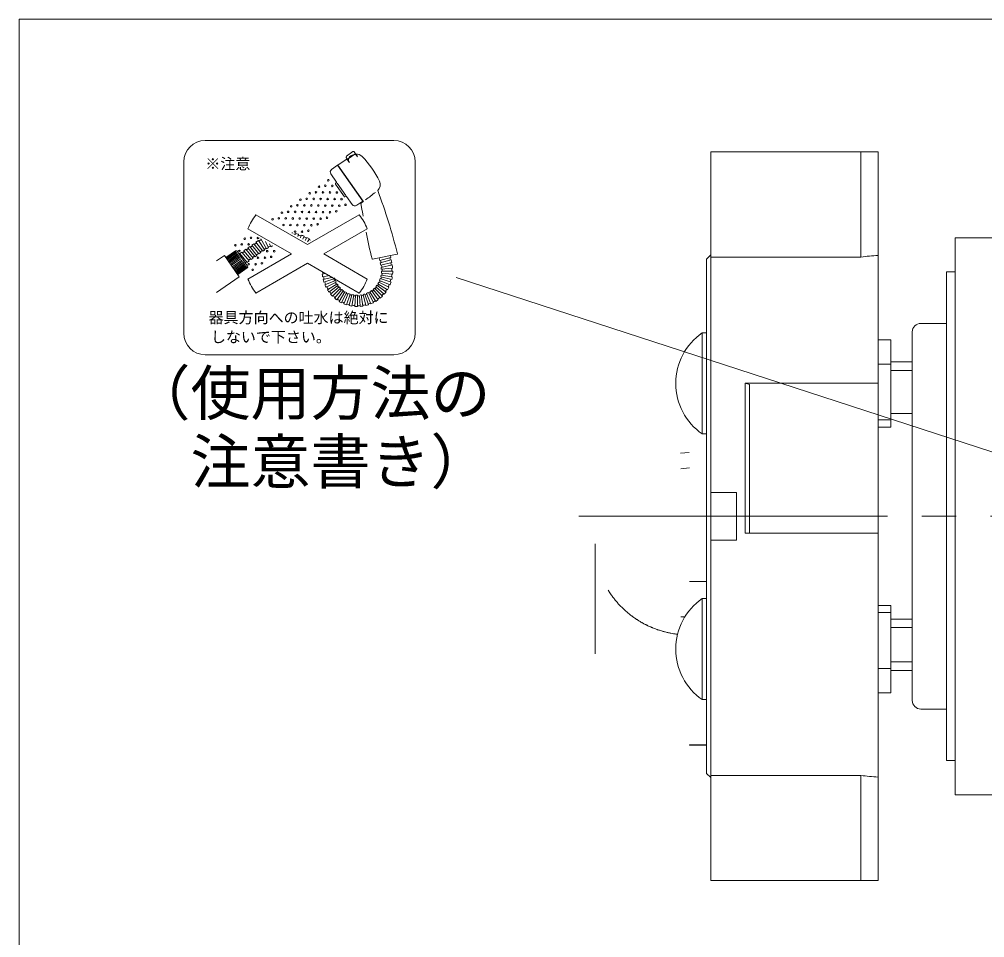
# Model space of a CAD drawing. Units: millimetres, scale not verified. Extents: x -373 to 395, y -278 to 275.
# Drawn here: x -373 to -260.4, y 167.9 to 275 of the extents above; entities that cross this region are included whole.
import ezdxf
from ezdxf.enums import TextEntityAlignment as Align

# ---------------------------------------------------------------- set-up
doc = ezdxf.new("R2010")
doc.units = ezdxf.units.MM
doc.header["$LTSCALE"] = 4
doc.linetypes.add('USER2', pattern=[12, 9, -1, 1, -1])
for name, color, linetype, lineweight in [('0-1_1', 7, 'Continuous', 18), ('0-2_2', 7, 'Continuous', 18), ('0-4_4', 7, 'Continuous', 18)]:
    doc.layers.add(name, color=color, linetype=linetype, lineweight=lineweight)
doc.styles.add('ＭＳ ゴシック', font='')
doc.styles.get('ＭＳ ゴシック').set_extended_font_data('MS Gothic')

msp = doc.modelspace()

# ---------------------------------------------------------------- linework, layer by layer
at = {"layer": '0-1_1'}
msp.add_line((-373.022, 275.029), (394.982, 275.029), dxfattribs=at)
msp.add_lwpolyline([(-373.022, 275.029), (-373.022, -277.972), (394.982, -277.972), (394.982, 275.029)], dxfattribs=at)
at = {"layer": '0-2_2'}
for p, q in [((-292.347, 259.551), (-292.347, 247.287)), ((-274.847, 247.287), (-274.847, 259.551)), ((-272.847, 259.551), (-272.847, 174.551)), ((-254.847, 249.551), (-263.847, 249.551)), ((-263.847, 249.551), (-263.847, 184.551)), ((-292.347, 247.551), (-292.847, 247.051)), ((-292.847, 187.051), (-292.847, 247.051)), ((-292.347, 247.287), (-292.347, 219.825)), ((-292.347, 247.287), (-274.847, 247.287)), ((-264.847, 239.551), (-267.847, 239.551)), ((-292.847, 238.451), (-293.347, 238.451)), ((-272.847, 237.651), (-271.347, 237.651)), ((-271.347, 227.451), (-271.347, 237.651)), ((-268.847, 195.551), (-268.847, 238.551)), ((-272.847, 234.801), (-271.347, 234.801)), ((-271.347, 235.051), (-268.847, 235.051)), ((-271.347, 234.051), (-268.847, 234.051)), ((-288.347, 232.574), (-272.847, 232.574)), ((-287.847, 232.44), (-287.847, 215.06)), ((-271.347, 229.051), (-268.847, 229.051)), ((-272.847, 228.301), (-271.347, 228.301)), ((-272.847, 227.451), (-271.347, 227.451)), ((-294.885, 224.497), (-295.893, 224.413)), ((-294.847, 222.686), (-295.847, 222.588)), ((-292.347, 219.825), (-289.347, 219.825)), ((-292.347, 218.982), (-292.347, 219.825)), ((-289.347, 218.982), (-289.347, 219.825)), ((-292.347, 215.119), (-292.347, 218.982)), ((-289.347, 215.119), (-289.347, 218.982)), ((-292.347, 214.276), (-292.347, 215.119)), ((-289.347, 214.276), (-289.347, 215.119)), ((-289.347, 214.276), (-292.347, 214.276)), ((-292.347, 214.276), (-292.347, 186.814)), ((-272.847, 215.06), (-288.347, 215.06)), ((-305.847, 213.819), (-305.847, 201.007)), ((-294.847, 209.442), (-292.847, 209.442)), ((-292.847, 207.451), (-293.347, 207.451)), ((-272.847, 206.651), (-271.347, 206.651)), ((-271.347, 196.451), (-271.347, 206.651)), ((-272.847, 205.801), (-271.347, 205.801)), ((-271.347, 205.051), (-268.847, 205.051)), ((-271.347, 204.051), (-268.847, 204.051)), ((-271.347, 200.051), (-268.847, 200.051)), ((-272.847, 199.301), (-271.347, 199.301)), ((-271.347, 199.051), (-268.847, 199.051)), ((-272.847, 196.451), (-271.347, 196.451)), ((-267.847, 194.551), (-264.847, 194.551)), ((-294.847, 190.382), (-292.847, 190.382)), ((-264.847, 188.551), (-263.847, 188.551)), ((-292.847, 187.051), (-292.347, 186.551)), ((-274.847, 186.814), (-292.347, 186.814)), ((-292.347, 174.551), (-292.347, 186.814)), ((-274.847, 174.551), (-274.847, 186.814)), ((-263.847, 184.551), (-254.847, 184.551)), ((-292.347, 174.551), (-274.847, 174.551)), ((-272.847, 174.551), (-274.847, 174.551))]:
    msp.add_line(p, q, dxfattribs=at)
at = {"layer": '0-2_2', "linetype": 'USER2'}
msp.add_line((-307.734, 217.051), (-136.182, 217.051), dxfattribs=at)
at = {"layer": '0-2_2'}
for points in [[(-292.347, 259.551), (-274.847, 259.551), (-272.847, 259.551)], [(-264.847, 188.551), (-264.847, 245.551), (-263.847, 245.551)], [(-292.847, 226.651), (-293.347, 226.651), (-293.347, 238.451)], [(-288.347, 215.06), (-288.347, 232.574), (-287.847, 232.44)], [(-302.588, 206.27), (-302.671, 206.35), (-302.751, 206.43), (-302.831, 206.511), (-302.911, 206.592), (-302.989, 206.675), (-303.066, 206.758), (-303.143, 206.842), (-303.217, 206.926), (-303.291, 207.01), (-303.364, 207.096), (-303.436, 207.182), (-303.508, 207.269), (-303.578, 207.356), (-303.647, 207.443), (-303.714, 207.531), (-303.781, 207.62), (-303.847, 207.709), (-303.911, 207.799), (-303.975, 207.89), (-304.048, 207.999), (-304.121, 208.108), (-304.192, 208.218), (-304.262, 208.328), (-304.332, 208.439)], [(-292.847, 195.651), (-293.347, 195.651), (-293.347, 207.451)], [(-299.527, 204.204), (-299.686, 204.277), (-299.738, 204.302), (-299.791, 204.327), (-299.843, 204.353), (-299.895, 204.379), (-299.947, 204.405), (-299.999, 204.431), (-300.154, 204.512), (-300.308, 204.596), (-300.359, 204.624), (-300.41, 204.653), (-300.46, 204.682), (-300.511, 204.711), (-300.561, 204.74), (-300.611, 204.77), (-300.761, 204.86), (-300.909, 204.953), (-300.958, 204.984), (-301.007, 205.016), (-301.055, 205.048), (-301.104, 205.08), (-301.152, 205.112), (-301.2, 205.145), (-301.343, 205.245), (-301.484, 205.346), (-301.531, 205.381), (-301.578, 205.415), (-301.624, 205.45), (-301.716, 205.52), (-301.807, 205.591), (-301.897, 205.663), (-301.987, 205.736), (-302.076, 205.81), (-302.163, 205.885), (-302.25, 205.96), (-302.336, 206.037), (-302.421, 206.114), (-302.505, 206.192), (-302.588, 206.27)], [(-295.847, 205.309), (-295.837, 205.308), (-295.828, 205.308), (-295.819, 205.307), (-295.791, 205.306), (-295.782, 205.305), (-295.773, 205.305), (-295.764, 205.304), (-295.754, 205.304), (-295.745, 205.303), (-295.736, 205.303), (-295.708, 205.302), (-295.699, 205.301), (-295.69, 205.301), (-295.68, 205.3), (-295.671, 205.3), (-295.662, 205.3), (-295.653, 205.299), (-295.625, 205.298), (-295.616, 205.298), (-295.607, 205.298), (-295.597, 205.297), (-295.588, 205.297), (-295.579, 205.297), (-295.57, 205.296), (-295.542, 205.295), (-295.533, 205.295), (-295.523, 205.295), (-295.514, 205.295), (-295.505, 205.294), (-295.496, 205.294), (-295.486, 205.294), (-295.459, 205.293), (-295.449, 205.293), (-295.44, 205.293), (-295.431, 205.293), (-295.421, 205.293), (-295.411, 205.293), (-295.402, 205.292), (-295.392, 205.292)], [(-296.235, 203.281), (-296.289, 203.287), (-296.344, 203.294), (-296.398, 203.301), (-296.452, 203.308), (-296.507, 203.316), (-296.561, 203.324), (-296.636, 203.335), (-296.71, 203.347), (-296.785, 203.359), (-297.007, 203.4), (-297.082, 203.415), (-297.155, 203.43), (-297.229, 203.446), (-297.304, 203.462), (-297.378, 203.479), (-297.453, 203.496), (-297.675, 203.551), (-297.749, 203.57), (-297.822, 203.59), (-297.896, 203.61), (-297.97, 203.631), (-298.044, 203.652), (-298.118, 203.674), (-298.338, 203.743), (-298.411, 203.767), (-298.484, 203.791), (-298.557, 203.816), (-298.611, 203.835), (-298.666, 203.855), (-298.721, 203.875), (-298.884, 203.935), (-299.046, 203.998), (-299.1, 204.02), (-299.153, 204.042), (-299.207, 204.064), (-299.261, 204.087), (-299.314, 204.11), (-299.368, 204.133), (-299.527, 204.204)], [(-294.847, 190.382), (-294.847, 190.348), (-292.847, 190.348)]]:
    msp.add_lwpolyline(points, dxfattribs=at)
for centre, radius, start, end in [((-270.847, 217.051), 30.5, 93.7598, 97.53591), ((-267.847, 238.551), 1, 90, 180), ((-289.282, 232.551), 7.165, 124.563, 235.437), ((-289.282, 201.551), 7.165, 124.563, 235.437), ((-267.847, 195.551), 1, 180, 270), ((-270.847, 217.051), 30.5, 262.46409, 266.2402)]:
    msp.add_arc(centre, radius, start, end, dxfattribs=at)
at = {"layer": '0-4_4'}
for p, q in [((-351.341, 260.895), (-329.341, 260.895)), ((-334.098, 259.592), (-334.872, 259.05)), ((-333.883, 259.285), (-334.657, 258.743)), ((-333.561, 258.99), (-333.966, 259.568)), ((-333.609, 259.091), (-333.764, 259.312)), ((-353.841, 238.395), (-353.841, 258.395)), ((-336.584, 257.507), (-335.887, 257.995)), ((-335.887, 257.995), (-332.96, 253.815)), ((-335.832, 257.999), (-335.871, 257.972)), ((-335.848, 258.022), (-334.788, 258.765)), ((-335.848, 258.022), (-332.891, 253.799)), ((-334.895, 258.918), (-334.49, 258.34)), ((-334.803, 258.754), (-334.569, 258.419)), ((-326.841, 238.395), (-326.841, 258.395)), ((-336.677, 256.981), (-336.019, 256.041)), ((-336.143, 255.807), (-335.104, 254.323)), ((-336.138, 255.867), (-336.024, 255.981)), ((-335.941, 255.93), (-334.919, 254.471)), ((-335.046, 254.308), (-334.9, 254.376)), ((-334.841, 254.36), (-334.183, 253.42)), ((-333.657, 253.327), (-332.96, 253.815)), ((-333.195, 253.536), (-333.089, 253.112)), ((-332.895, 253.773), (-333.194, 253.536)), ((-332.976, 253.838), (-332.938, 253.865)), ((-345.415, 252.223), (-339.392, 248.746)), ((-339.392, 248.746), (-333.368, 252.223)), ((-346.36, 250.586), (-341.282, 247.654)), ((-341.146, 250.061), (-341.14, 250.1)), ((-340.831, 249.88), (-340.797, 250.038)), ((-337.502, 247.654), (-332.423, 250.586)), ((-345.604, 248.769), (-345.356, 248.942)), ((-345.413, 249.018), (-345.25, 249.132)), ((-344.617, 247.961), (-345.413, 249.018)), ((-344.397, 248.113), (-345.127, 249.216)), ((-345.076, 249.139), (-344.794, 249.336)), ((-344.17, 248.253), (-344.831, 249.399)), ((-343.934, 248.38), (-344.286, 249.086)), ((-340.529, 249.705), (-340.459, 249.955)), ((-340.236, 249.536), (-340.127, 249.852)), ((-339.95, 249.371), (-339.801, 249.729)), ((-339.668, 249.208), (-339.484, 249.586)), ((-339.387, 249.052), (-339.176, 249.424)), ((-348.926, 247.221), (-347.804, 248.007)), ((-348.872, 247.144), (-347.75, 247.93)), ((-348.818, 247.066), (-347.696, 247.852)), ((-348.764, 246.989), (-347.641, 247.775)), ((-347.607, 247.972), (-346.387, 246.231)), ((-347.29, 247.704), (-347.057, 247.867)), ((-346.223, 246.836), (-347.057, 247.867)), ((-346.998, 247.793), (-346.766, 247.956)), ((-346.825, 248.029), (-346.593, 248.192)), ((-345.991, 246.998), (-346.825, 248.029)), ((-345.758, 247.161), (-346.593, 248.192)), ((-346.533, 248.118), (-346.301, 248.281)), ((-346.361, 248.354), (-346.128, 248.517)), ((-345.526, 247.324), (-346.361, 248.354)), ((-345.294, 247.486), (-346.128, 248.517)), ((-346.069, 248.443), (-345.837, 248.606)), ((-345.896, 248.68), (-345.664, 248.842)), ((-345.062, 247.649), (-345.896, 248.68)), ((-344.829, 247.812), (-345.664, 248.842)), ((-345.062, 247.649), (-344.829, 247.812)), ((-344.889, 247.885), (-344.673, 248.036)), ((-344.617, 247.961), (-344.491, 248.048)), ((-343.691, 248.492), (-343.833, 248.824)), ((-343.442, 248.588), (-343.447, 248.602)), ((-349.103, 247.473), (-350.014, 246.834)), ((-349.103, 247.473), (-347.368, 244.996)), ((-348.693, 246.888), (-347.571, 247.674)), ((-348.623, 246.788), (-347.5, 247.574)), ((-348.552, 246.687), (-347.43, 247.473)), ((-348.466, 246.563), (-347.343, 247.349)), ((-348.379, 246.439), (-347.256, 247.225)), ((-348.292, 246.316), (-347.17, 247.101)), ((-348.178, 246.153), (-347.056, 246.939)), ((-348.092, 246.029), (-346.969, 246.815)), ((-348.005, 245.905), (-346.882, 246.691)), ((-347.322, 247.566), (-347.23, 247.63)), ((-346.455, 246.673), (-347.29, 247.704)), ((-346.672, 246.637), (-346.515, 246.747)), ((-346.455, 246.673), (-346.223, 246.836)), ((-346.36, 244.723), (-341.282, 247.654)), ((-346.282, 246.91), (-346.05, 247.072)), ((-345.991, 246.998), (-345.758, 247.161)), ((-345.818, 247.235), (-345.586, 247.397)), ((-345.526, 247.324), (-345.294, 247.486)), ((-345.353, 247.56), (-345.121, 247.723)), ((-337.502, 247.654), (-332.423, 244.723)), ((-331.834, 247.052), (-328.935, 247.616)), ((-331.034, 247.208), (-330.971, 246.884)), ((-330.971, 246.884), (-329.69, 247.227)), ((-329.636, 246.949), (-330.917, 246.606)), ((-330.879, 246.909), (-330.825, 246.63)), ((-330.863, 246.328), (-329.582, 246.671)), ((-329.781, 247.203), (-329.727, 246.925)), ((-329.735, 247.46), (-329.69, 247.227)), ((-329.673, 246.646), (-329.625, 246.399)), ((-329.636, 246.949), (-329.582, 246.671)), ((-347.918, 245.781), (-346.796, 246.567)), ((-347.848, 245.681), (-346.725, 246.467)), ((-347.777, 245.58), (-346.655, 246.366)), ((-347.707, 245.479), (-346.584, 246.265)), ((-347.653, 245.402), (-346.53, 246.188)), ((-347.598, 245.325), (-346.476, 246.111)), ((-347.544, 245.247), (-346.422, 246.033)), ((-330.917, 246.606), (-330.863, 246.328)), ((-330.812, 246.057), (-329.529, 246.4)), ((-330.79, 245.876), (-329.472, 245.991)), ((-330.78, 245.632), (-329.457, 245.632)), ((-330.771, 246.352), (-330.738, 246.183)), ((-347.368, 244.996), (-350.014, 243.143)), ((-337.687, 245.299), (-337.342, 245.366)), ((-337.637, 244.988), (-336.812, 245.119)), ((-337.574, 244.671), (-336.437, 244.944)), ((-337.486, 244.36), (-336.228, 244.769)), ((-337.374, 244.057), (-336.152, 244.564)), ((-330.992, 244.564), (-329.77, 244.057)), ((-330.916, 244.769), (-329.658, 244.36)), ((-330.857, 244.98), (-329.571, 244.671)), ((-330.814, 245.195), (-329.507, 244.988)), ((-330.788, 245.413), (-329.47, 245.309)), ((-253.847, 222.713), (-322.046, 244.914)), ((-337.239, 243.764), (-336.06, 244.364)), ((-337.081, 243.482), (-335.953, 244.173)), ((-336.902, 243.213), (-335.831, 243.991)), ((-336.702, 242.959), (-335.696, 243.819)), ((-336.482, 242.722), (-335.547, 243.658)), ((-336.245, 242.503), (-335.386, 243.509)), ((-335.991, 242.303), (-335.214, 243.373)), ((-331.931, 243.373), (-331.153, 242.303)), ((-331.759, 243.509), (-330.899, 242.503)), ((-331.598, 243.658), (-330.662, 242.722)), ((-331.449, 243.819), (-330.443, 242.959)), ((-331.313, 243.991), (-330.243, 243.213)), ((-331.191, 244.173), (-330.063, 243.482)), ((-331.084, 244.364), (-329.905, 243.764)), ((-335.723, 242.123), (-335.031, 243.251)), ((-335.441, 241.965), (-334.84, 243.144)), ((-335.147, 241.83), (-334.641, 243.052)), ((-334.844, 241.718), (-334.435, 242.976)), ((-334.533, 241.63), (-334.224, 242.917)), ((-334.216, 241.567), (-334.009, 242.874)), ((-333.895, 241.529), (-333.791, 242.848)), ((-333.572, 241.517), (-333.572, 242.84)), ((-333.347, 242.77), (-333.249, 241.529)), ((-333.135, 242.874), (-332.928, 241.567)), ((-332.92, 242.917), (-332.612, 241.63)), ((-332.709, 242.976), (-332.301, 241.718)), ((-332.504, 243.052), (-331.997, 241.83)), ((-332.305, 243.144), (-331.704, 241.965)), ((-332.113, 243.251), (-331.422, 242.123)), ((-351.341, 235.895), (-329.341, 235.895))]:
    msp.add_line(p, q, dxfattribs=at)
msp.add_lwpolyline([(-345.415, 243.086), (-339.392, 246.563), (-333.368, 243.086)], dxfattribs=at)
for centre in [(-337.327, 255.603), (-336.975, 256.253), (-336.514, 255.595), (-339.142, 254.736), (-338.411, 254.844), (-338.058, 255.494), (-337.598, 254.836), (-336.785, 254.829), (-335.972, 254.821), (-340.578, 253.326), (-340.226, 253.977), (-339.765, 253.319), (-339.494, 254.085), (-338.952, 253.311), (-338.681, 254.078), (-338.139, 253.303), (-337.869, 254.07), (-337.056, 254.062), (-336.243, 254.055), (-335.43, 254.047), (-334.969, 253.389), (-342.393, 252.459), (-341.662, 252.568), (-341.31, 253.218), (-340.849, 252.56), (-340.036, 252.552), (-339.223, 252.545), (-338.41, 252.537), (-337.597, 252.529), (-337.326, 253.296), (-336.784, 252.522), (-336.514, 253.288), (-336.053, 252.63), (-335.701, 253.281), (-343.477, 251.7), (-342.746, 251.809), (-341.933, 251.801), (-341.12, 251.793), (-340.307, 251.786), (-339.494, 251.778), (-338.681, 251.771), (-338.22, 251.113), (-337.868, 251.763), (-337.137, 251.871), (-342.203, 251.035), (-341.391, 251.027), (-340.849, 250.253), (-340.578, 251.019), (-340.036, 250.245), (-339.765, 251.012), (-339.304, 250.354), (-338.952, 251.004), (-346.728, 249.424), (-346.728, 249.424), (-345.997, 249.532), (-347.812, 248.665), (-347.351, 248.007), (-347.08, 248.773), (-346.268, 248.766), (-344.1, 247.976), (-343.287, 247.969), (-345.184, 247.217), (-344.723, 246.559), (-344.371, 247.21), (-343.639, 247.318), (-346.267, 246.459), (-345.807, 245.801), (-345.454, 246.451)]:
    msp.add_circle(centre, 0.0945, dxfattribs=at)
for centre, radius, start, end in [((-351.341, 258.395), 2.5, 90, 180), ((-329.341, 258.395), 2.5, 0, 90), ((-334.818, 258.972), 0.0945, 125, 215), ((-334.044, 259.514), 0.0945, 35, 125), ((-333.829, 259.207), 0.0945, 35, 125), ((-333.706, 258.369), 0.945, 43.89043, 93.52465), ((-341.197, 251.162), 11.34, 26.10956, 43.89043), ((-334.603, 258.665), 0.0945, 125, 215), ((-336.367, 257.198), 0.378, 125, 215), ((-336.104, 255.834), 0.0473, 135, 215), ((-336.057, 256.014), 0.0473, 315, 35), ((-331.863, 255.737), 0.945, 313.91005, 26.10956), ((-353.217, 282.27), 35, 306.04901, 308.39019), ((-395.064, 231.126), 68.193, 14.03349, 20.54371), ((-335.066, 254.351), 0.0473, 215, 295), ((-334.88, 254.333), 0.0473, 35, 115), ((-333.874, 253.637), 0.378, 215, 305), ((-332.907, 253.788), 0.0189, 308.33232, 35), ((-266.331, 263.386), 67.544, 188.74862, 189.66816), ((-339.392, 247.654), 7.56, 142.81924, 157.18076), ((-339.392, 247.654), 7.56, 22.81924, 37.18076), ((-341.982, 244.464), 5.698, 81.5, 82.47118), ((-341.982, 244.464), 5.698, 74.5, 78), ((-266.331, 263.386), 67.544, 191.26102, 193.96956), ((-345.184, 249.525), 0.0945, 103.04975, 16.95025), ((-341.982, 244.464), 5.698, 123.5, 125), ((-341.982, 244.464), 5.604, 78, 80.00615), ((-341.982, 244.464), 5.604, 71, 74.5), ((-341.982, 244.464), 5.698, 67.5, 71), ((-341.982, 244.464), 5.604, 64, 67.5), ((-341.982, 244.464), 5.698, 60.5, 64), ((-341.982, 244.464), 5.604, 58.51512, 60.5), ((-347.723, 247.891), 0.142, 35, 125), ((-341.982, 244.464), 4.375, 123.5, 125), ((-341.982, 244.464), 4.47, 120, 123.5), ((-341.982, 244.464), 4.375, 116.5, 120), ((-341.982, 244.464), 4.47, 113, 116.5), ((-341.982, 244.464), 4.375, 109.34436, 113), ((-331.841, 247.089), 0.0378, 193.96956, 281), ((-328.943, 247.653), 0.0378, 281, 14.03349), ((-346.503, 246.149), 0.142, 305, 35), ((-333.572, 245.632), 2.792, 5, 8.74296), ((-333.572, 245.632), 2.792, 355.5, 0), ((-333.572, 245.632), 2.887, 8.94855, 11), ((-333.572, 245.632), 2.887, 0, 5), ((-333.572, 245.632), 4.021, 10.65912, 11), ((-333.572, 245.632), 4.021, 0, 5), ((-333.572, 245.632), 4.115, 5, 10.75898), ((-333.572, 245.632), 4.115, 355.5, 0), ((-339.392, 247.654), 7.56, 202.81924, 217.18076), ((-341.982, 244.464), 4.375, 7.90543, 11), ((-333.572, 245.632), 4.115, 187.90543, 189), ((-341.982, 244.464), 4.47, 11, 13.43607), ((-333.572, 245.632), 4.115, 193.5, 198), ((-333.572, 245.632), 4.021, 189, 193.5), ((-333.572, 245.632), 4.021, 198, 202.5), ((-333.572, 245.632), 2.887, 198, 202.5), ((-333.572, 245.632), 2.792, 196.05533, 198), ((-333.572, 245.632), 2.792, 202.5, 207), ((-339.392, 247.654), 7.56, 322.81924, 337.18076), ((-333.572, 245.632), 2.887, 333, 337.5), ((-333.572, 245.632), 2.792, 337.5, 342), ((-333.572, 245.632), 2.792, 346.5, 351), ((-333.572, 245.632), 2.887, 342, 346.5), ((-333.572, 245.632), 2.887, 351, 355.5), ((-333.572, 245.632), 4.021, 342, 346.5), ((-333.572, 245.632), 4.021, 351, 355.5), ((-333.572, 245.632), 4.115, 346.5, 351), ((-333.572, 245.632), 4.115, 202.5, 207), ((-333.572, 245.632), 4.021, 207, 211.5), ((-333.572, 245.632), 4.115, 211.5, 216), ((-333.572, 245.632), 4.021, 216, 220.5), ((-333.572, 245.632), 2.887, 207, 211.5), ((-333.572, 245.632), 2.792, 211.5, 216), ((-333.572, 245.632), 2.887, 216, 220.5), ((-333.572, 245.632), 2.792, 220.5, 225), ((-333.572, 245.632), 2.887, 225, 229.5), ((-333.572, 245.632), 2.792, 229.5, 234), ((-333.572, 245.632), 2.887, 234, 238.5), ((-333.572, 245.632), 2.792, 301.5, 306), ((-333.572, 245.632), 2.887, 306, 310.5), ((-333.572, 245.632), 2.792, 310.5, 315), ((-333.572, 245.632), 2.887, 315, 319.5), ((-333.572, 245.632), 2.792, 319.5, 324), ((-333.572, 245.632), 2.887, 324, 328.5), ((-333.572, 245.632), 2.792, 328.5, 333), ((-333.572, 245.632), 4.021, 324, 328.5), ((-333.572, 245.632), 4.115, 328.5, 333), ((-333.572, 245.632), 4.021, 333, 337.5), ((-333.572, 245.632), 4.115, 337.5, 342), ((-333.572, 245.632), 4.115, 220.5, 225), ((-333.572, 245.632), 4.021, 225, 229.5), ((-333.572, 245.632), 4.115, 229.5, 234), ((-333.572, 245.632), 4.021, 234, 238.5), ((-333.572, 245.632), 2.792, 238.5, 243), ((-333.572, 245.632), 2.887, 243, 247.5), ((-333.572, 245.632), 2.792, 247.5, 252), ((-333.572, 245.632), 2.887, 252, 256.5), ((-333.572, 245.632), 2.792, 256.5, 261), ((-333.572, 245.632), 2.887, 261, 265.5), ((-333.572, 245.632), 2.792, 265.5, 270), ((-333.572, 245.632), 2.887, 270, 274.5), ((-333.572, 245.632), 2.792, 277.49558, 279), ((-333.572, 245.632), 2.887, 279, 283.5), ((-333.572, 245.632), 2.792, 283.5, 288), ((-333.572, 245.632), 2.887, 288, 292.5), ((-333.572, 245.632), 2.792, 292.5, 297), ((-333.572, 245.632), 2.887, 297, 301.5), ((-333.572, 245.632), 4.021, 297, 301.5), ((-333.572, 245.632), 4.115, 301.5, 306), ((-333.572, 245.632), 4.021, 306, 310.5), ((-333.572, 245.632), 4.115, 310.5, 315), ((-333.572, 245.632), 4.021, 315, 319.5), ((-333.572, 245.632), 4.115, 319.5, 324), ((-333.572, 245.632), 4.115, 238.5, 243), ((-333.572, 245.632), 4.021, 243, 247.5), ((-333.572, 245.632), 4.115, 247.5, 252), ((-333.572, 245.632), 4.021, 252, 256.5), ((-333.572, 245.632), 4.115, 256.5, 261), ((-333.572, 245.632), 4.021, 261, 265.5), ((-333.572, 245.632), 4.115, 265.5, 270), ((-333.572, 245.632), 4.021, 270, 274.5), ((-333.572, 245.632), 4.115, 274.5, 279), ((-333.572, 245.632), 4.021, 279, 283.5), ((-333.572, 245.632), 4.115, 283.5, 288), ((-333.572, 245.632), 4.021, 288, 292.5), ((-333.572, 245.632), 4.115, 292.5, 297), ((-351.341, 238.395), 2.5, 180, 270), ((-329.341, 238.395), 2.5, 270, 0)]:
    msp.add_arc(centre, radius, start, end, dxfattribs=at)
msp.add_ellipse((-334.089, 258.755), major_axis=(0.48, 0.336), ratio=0.741452, start_param=0, end_param=3.141593, dxfattribs=at)

# ---------------------------------------------------------------- texts
at = {"layer": '0-4_4', "style": 'ＭＳ ゴシック'}
for s, height, p in [('※注意', 1.283, (-351.318, 257.151)), ('器具方向への吐水は絶対に', 1.283, (-350.941, 239.2)), ('しないで下さい。', 1.283, (-350.671, 236.936)), ('（使用方法の', 5.132, (-360.053, 227.319)), ('\u3000注意書き）', 5.132, (-360.053, 219.319))]:
    msp.add_text(s, height=height, dxfattribs=at).set_placement(p, align=Align.BOTTOM_LEFT)

doc.saveas('drawing.dxf')
